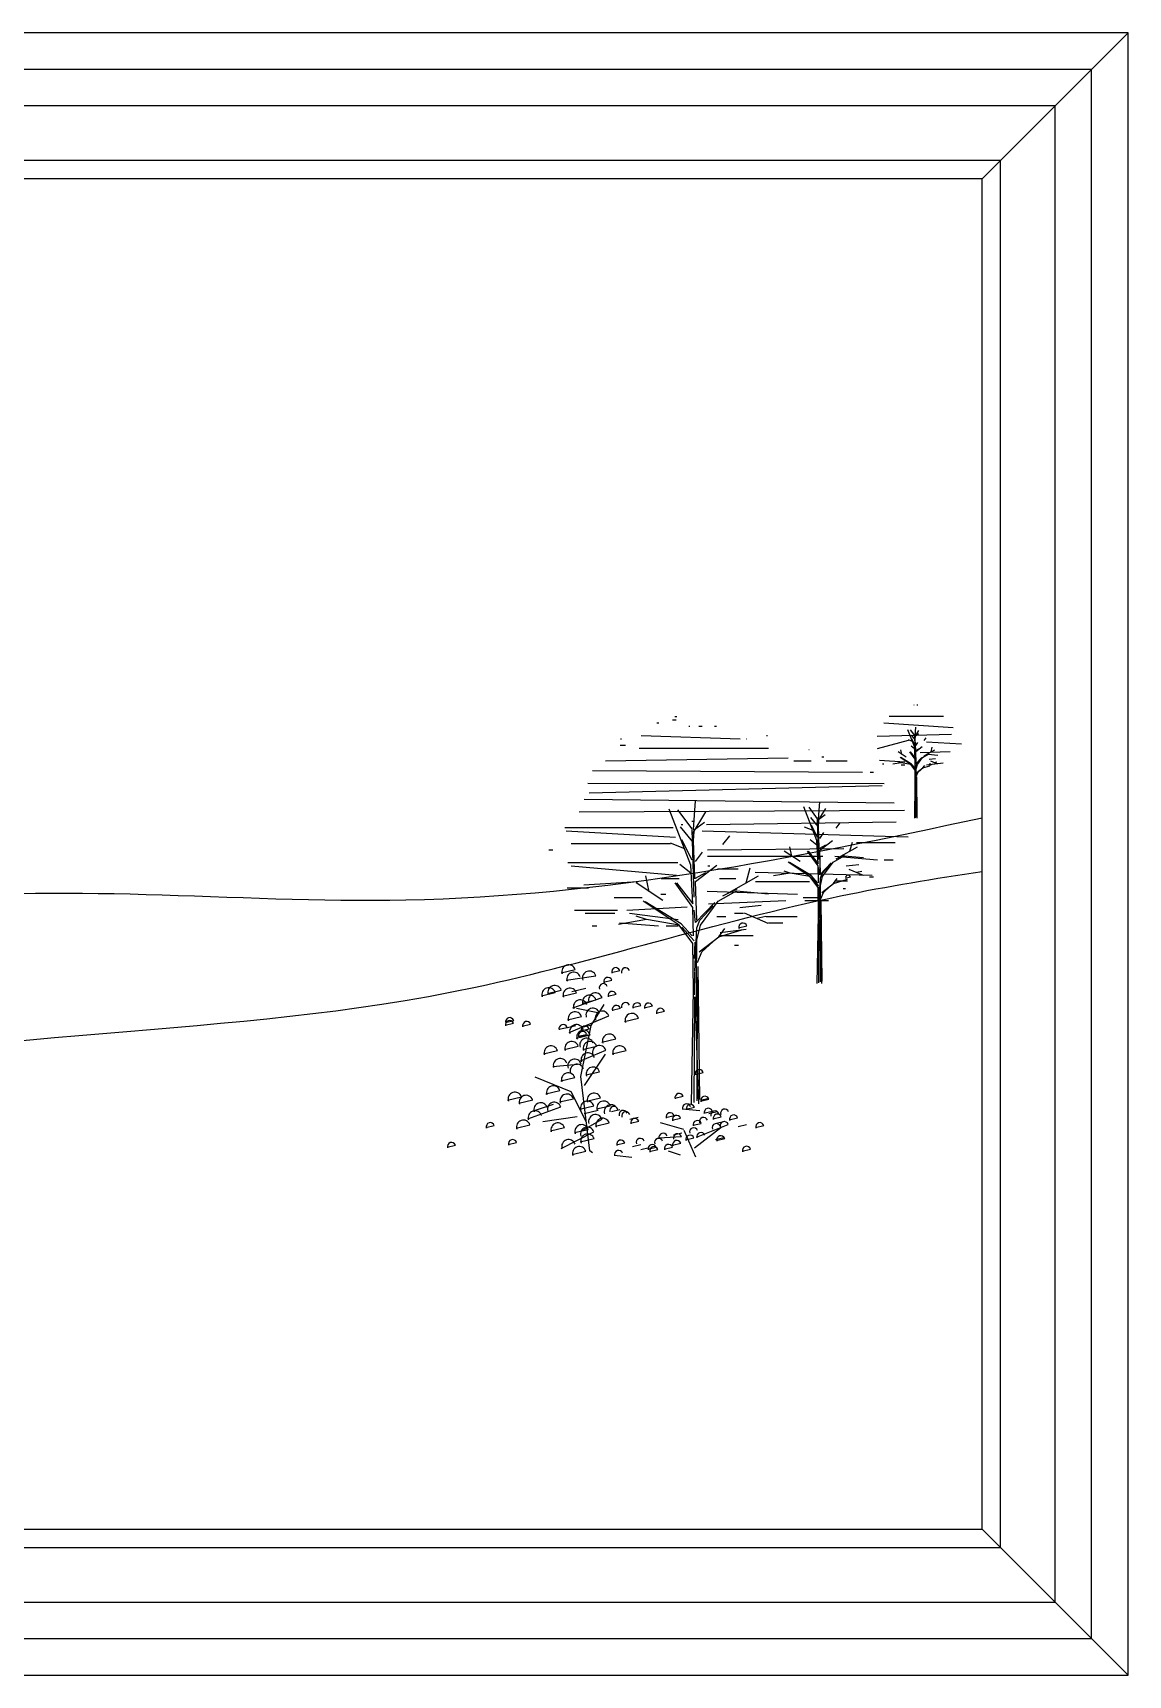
# Model space of a CAD drawing. Header units: millimetres. Extents: x -6165 to 15297, y -629 to 15029.
# Drawn here: x 6496 to 6879, y 9294 to 9867 of the extents above; entities that cross this region are included whole.
import ezdxf

# ---------------------------------------------------------------- set-up
doc = ezdxf.new("R2010")
doc.units = ezdxf.units.MM
doc.layers.add('h', color=250, linetype='Continuous')

msp = doc.modelspace()

# ---------------------------------------------------------------- linework, layer by layer
at = {"layer": 'h', "color": 0}
for p, q in [((6827.782, 9816.279), (6878.78, 9867.277)), ((6719.619, 9627.319), (6720.934, 9627.319)), ((6720.526, 9628.427), (6721.221, 9628.427)), ((6795.351, 9628.546), (6814.257, 9628.546)), ((6803.951, 9632.537), (6804.059, 9632.537)), ((6805.011, 9632.537), (6805.361, 9632.537)), ((6708.718, 9621.776), (6743.294, 9620.668)), ((6714.164, 9626.21), (6714.94, 9626.21)), ((6725.351, 9625.102), (6725.714, 9625.102)), ((6728.887, 9625.102), (6730.054, 9625.102)), ((6734.387, 9625.102), (6735.038, 9625.102)), ((6752.539, 9621.776), (6752.792, 9621.776)), ((6791.109, 9621.563), (6817.055, 9622.228)), ((6793.462, 9626.219), (6817.645, 9624.556)), ((6804.166, 9617.97), (6801.879, 9623.832)), ((6804.308, 9621.758), (6802.808, 9623.759)), ((6804.379, 9620.4), (6803.094, 9621.973)), ((6804.308, 9621.186), (6805.736, 9623.544)), ((6804.522, 9614.613), (6804.308, 9621.687)), ((6804.451, 9621.687), (6804.666, 9624.689)), ((6804.451, 9621.615), (6805.593, 9622.474)), ((6804.451, 9620.543), (6804.522, 9621.472)), ((6701.34, 9618.451), (6703.303, 9618.451)), ((6701.51, 9620.668), (6701.828, 9620.668)), ((6708.079, 9617.342), (6753.241, 9617.342)), ((6745.453, 9620.668), (6745.667, 9620.668)), ((6767.288, 9616.967), (6767.334, 9616.967)), ((6791.288, 9617.24), (6802.041, 9620.233)), ((6801.236, 9614.254), (6798.451, 9616.113)), ((6799.808, 9615.184), (6799.45, 9616.827)), ((6803.522, 9619.686), (6802.022, 9620.257)), ((6804.379, 9613.54), (6802.523, 9616.113)), ((6802.666, 9616.113), (6804.379, 9613.896)), ((6804.166, 9617.113), (6803.022, 9618.042)), ((6804.308, 9618.471), (6803.237, 9620.615)), ((6804.379, 9613.896), (6804.166, 9617.97)), ((6804.594, 9616.542), (6804.451, 9620.543)), ((6804.666, 9618.328), (6805.38, 9619.328)), ((6804.666, 9616.256), (6806.88, 9617.97)), ((6804.666, 9616.612), (6805.736, 9617.185)), ((6804.809, 9612.183), (6804.666, 9616.256)), ((6806.199, 9615.91), (6816.602, 9616.242)), ((6807.524, 9620.114), (6808.237, 9621.044)), ((6807.952, 9614.969), (6811.238, 9616.827)), ((6808.347, 9619.568), (6820.6, 9618.903)), ((6809.953, 9616.113), (6810.381, 9617.684)), ((6696.242, 9612.909), (6760.033, 9614.017)), ((6762.045, 9612.977), (6768.11, 9612.977)), ((6771.76, 9614.307), (6772.461, 9614.307)), ((6773.361, 9612.977), (6780.609, 9612.977)), ((6791.968, 9613.249), (6800.814, 9612.584)), ((6793.013, 9611.919), (6793.414, 9611.919)), ((6799.523, 9612.253), (6796.593, 9611.754)), ((6799.523, 9612.253), (6798.451, 9612.611)), ((6802.951, 9611.682), (6799.165, 9614.184)), ((6803.164, 9611.824), (6799.38, 9614.112)), ((6799.513, 9611.587), (6800.785, 9611.587)), ((6802.951, 9611.682), (6799.523, 9612.253)), ((6804.379, 9609.753), (6802.951, 9611.682)), ((6804.308, 9610.539), (6803.164, 9611.824)), ((6804.522, 9610.038), (6803.237, 9611.468)), ((6804.451, 9610.539), (6804.379, 9613.54)), ((6804.666, 9611.967), (6804.522, 9613.255)), ((6804.536, 9608.19), (6804.623, 9609.904)), ((6804.594, 9606.822), (6804.809, 9611.396)), ((6804.666, 9611.967), (6806.665, 9614.041)), ((6804.737, 9602.107), (6804.809, 9610.111)), ((6804.809, 9611.396), (6805.095, 9612.183)), ((6804.809, 9610.111), (6805.165, 9611.682)), ((6805.022, 9608.896), (6807.093, 9610.467)), ((6805.095, 9612.183), (6806.522, 9613.683)), ((6805.165, 9611.682), (6807.023, 9614.184)), ((6805.308, 9608.896), (6806.522, 9609.968)), ((6807.023, 9614.184), (6808.951, 9615.254)), ((6807.093, 9610.467), (6807.737, 9611.326)), ((6807.093, 9610.467), (6809.522, 9611.181)), ((6807.524, 9614.755), (6809.024, 9615.469)), ((6808.338, 9611.587), (6814.152, 9612.252)), ((6808.951, 9615.254), (6812.309, 9614.969)), ((6809.167, 9611.394), (6810.04, 9611.6)), ((6809.309, 9613.54), (6811.523, 9613.754)), ((6809.737, 9612.969), (6812.237, 9611.897)), ((6811.095, 9612.396), (6812.024, 9612.611)), ((6690.148, 9605.149), (6793.585, 9604.996)), ((6690.559, 9601.824), (6792.881, 9604.331)), ((6691.709, 9609.583), (6786.041, 9608.986)), ((6788.7, 9608.986), (6789.9, 9608.986)), ((6804.236, 9592.958), (6804.451, 9604.893)), ((6804.451, 9604.893), (6804.379, 9609.753)), ((6804.522, 9593.101), (6804.594, 9604.178)), ((6804.565, 9604.387), (6804.594, 9606.76)), ((6804.594, 9604.178), (6804.952, 9592.958)), ((6804.827, 9593.253), (6804.851, 9606.213)), ((6804.879, 9607.751), (6805.308, 9608.896)), ((6805.113, 9593.396), (6804.935, 9607.332)), ((6688.772, 9599.607), (6797.027, 9598.345)), ((6727.02, 9588.936), (6727.737, 9598.941)), ((6770.64, 9592.608), (6771.071, 9598.61)), ((6687.057, 9595.173), (6800.72, 9595.684)), ((6726.068, 9576.545), (6718.447, 9596.084)), ((6726.544, 9589.171), (6721.544, 9595.843)), ((6726.544, 9587.267), (6731.302, 9595.125)), ((6770.069, 9585.173), (6765.497, 9596.896)), ((6770.355, 9592.748), (6767.355, 9596.751)), ((6770.495, 9590.033), (6767.926, 9593.179)), ((6770.355, 9591.606), (6773.21, 9596.321)), ((6770.781, 9578.458), (6770.355, 9592.608)), ((6770.64, 9592.463), (6772.924, 9594.181)), ((6682.108, 9589.631), (6719.895, 9589.631)), ((6682.546, 9588.522), (6720.766, 9586.305)), ((6726.778, 9584.645), (6722.495, 9589.889)), ((6722.717, 9590.739), (6723.306, 9590.739)), ((6726.437, 9591.848), (6726.923, 9591.848)), ((6727.254, 9565.354), (6726.544, 9588.936)), ((6727.02, 9588.695), (6730.826, 9591.558)), ((6727.02, 9585.121), (6727.254, 9588.219)), ((6730.083, 9588.522), (6801.94, 9586.373)), ((6731.499, 9590.739), (6797.829, 9591.694)), ((6768.782, 9588.605), (6765.782, 9589.747)), ((6770.355, 9586.175), (6768.211, 9590.463)), ((6770.64, 9590.318), (6770.781, 9592.177)), ((6770.926, 9582.316), (6770.64, 9590.318)), ((6771.071, 9585.889), (6772.498, 9587.888)), ((6776.785, 9589.461), (6778.213, 9591.32)), ((6676.536, 9581.871), (6677.838, 9581.871)), ((6684.301, 9584.088), (6718.987, 9584.088)), ((6723.923, 9582.265), (6718.923, 9584.169)), ((6726.544, 9578.215), (6722.971, 9585.362)), ((6727.495, 9571.784), (6727.02, 9585.121)), ((6731.85, 9581.871), (6779.465, 9582.383)), ((6737.261, 9583.693), (6739.64, 9586.791)), ((6764.21, 9577.742), (6758.64, 9581.459)), ((6761.355, 9579.601), (6760.639, 9582.888)), ((6770.495, 9576.314), (6766.784, 9581.459)), ((6767.069, 9581.459), (6770.495, 9577.026)), ((6770.069, 9583.459), (6767.781, 9585.318)), ((6770.495, 9577.026), (6770.069, 9585.173)), ((6771.071, 9581.745), (6775.498, 9585.173)), ((6771.071, 9582.457), (6773.21, 9583.604)), ((6771.356, 9573.598), (6771.071, 9581.745)), ((6777.642, 9579.17), (6784.213, 9582.888)), ((6781.643, 9581.459), (6782.5, 9584.601)), ((6783.954, 9584.378), (6797.38, 9584.378)), ((6683.136, 9577.437), (6721.539, 9577.437)), ((6684.268, 9576.329), (6721.057, 9573.004)), ((6726.068, 9573.689), (6722.254, 9576.786)), ((6726.778, 9562.967), (6726.068, 9576.545)), ((6727.737, 9577.739), (6730.116, 9581.071)), ((6727.737, 9570.832), (6735.116, 9576.545)), ((6731.912, 9579.654), (6772.21, 9579.654)), ((6732.006, 9576.329), (6732.666, 9576.329)), ((6745.358, 9570.356), (6746.785, 9575.593)), ((6767.64, 9572.596), (6760.068, 9577.601)), ((6768.066, 9572.882), (6760.498, 9577.456)), ((6770.64, 9570.311), (6770.495, 9576.314)), ((6771.071, 9573.168), (6770.781, 9575.743)), ((6771.071, 9573.168), (6775.068, 9577.316)), ((6771.927, 9573.598), (6774.782, 9576.599)), ((6772.068, 9572.596), (6775.784, 9577.601)), ((6775.784, 9577.601), (6779.64, 9579.741)), ((6776.359, 9579.654), (6791.213, 9578.392)), ((6776.785, 9578.744), (6779.785, 9580.172)), ((6779.64, 9579.741), (6786.356, 9579.17)), ((6780.356, 9576.314), (6784.784, 9576.74)), ((6793.604, 9578.392), (6796.718, 9578.392)), ((6688.718, 9569.678), (6707.534, 9570.787)), ((6716.302, 9564.16), (6707.019, 9570.356)), ((6711.543, 9567.258), (6710.35, 9572.736)), ((6715.677, 9571.895), (6722.001, 9571.895)), ((6726.778, 9561.78), (6720.592, 9570.356)), ((6721.068, 9570.356), (6726.778, 9562.967)), ((6727.737, 9572.019), (6731.302, 9573.93)), ((6728.213, 9557.254), (6727.737, 9570.832)), ((6735.39, 9575.221), (6742.597, 9575.221)), ((6736.085, 9571.895), (6741.727, 9571.895)), ((6738.689, 9566.541), (6749.641, 9572.736)), ((6748.505, 9574.112), (6789.371, 9573.072)), ((6748.682, 9570.787), (6767.522, 9570.787)), ((6760.783, 9573.739), (6754.924, 9572.741)), ((6760.783, 9573.739), (6758.64, 9574.455)), ((6767.64, 9572.596), (6760.783, 9573.739)), ((6770.495, 9568.738), (6767.64, 9572.596)), ((6770.355, 9570.311), (6768.066, 9572.882)), ((6770.781, 9569.309), (6768.211, 9572.17)), ((6770.926, 9562.876), (6771.356, 9572.025)), ((6771.356, 9572.025), (6771.927, 9573.598)), ((6771.356, 9569.454), (6772.068, 9572.596)), ((6771.782, 9567.024), (6775.924, 9570.166)), ((6775.924, 9570.166), (6777.211, 9571.884)), ((6775.924, 9570.166), (6780.782, 9571.595)), ((6776.214, 9571.076), (6780.761, 9571.076)), ((6780.072, 9572.021), (6781.818, 9572.434)), ((6781.213, 9575.171), (6786.211, 9573.027)), ((6783.927, 9574.025), (6785.785, 9574.455)), ((6788.451, 9572.407), (6789.894, 9572.407)), ((6682.852, 9568.57), (6690.294, 9568.57)), ((6699.263, 9565.244), (6709.097, 9565.244)), ((6722.019, 9555.584), (6709.399, 9563.926)), ((6715.537, 9566.353), (6717.353, 9566.353)), ((6729.399, 9555.584), (6735.592, 9563.926)), ((6731.732, 9567.461), (6763.367, 9566.353)), ((6732.228, 9563.027), (6759.247, 9564.136)), ((6735.592, 9563.926), (6742.02, 9567.493)), ((6737.261, 9565.83), (6742.261, 9568.21)), ((6742.02, 9567.493), (6753.213, 9566.541)), ((6765.292, 9565.244), (6770.483, 9565.244)), ((6765.846, 9564.136), (6774.182, 9564.136)), ((6770.64, 9559.018), (6770.495, 9568.738)), ((6770.81, 9565.613), (6770.984, 9569.04)), ((6771.211, 9553.446), (6771.356, 9569.454)), ((6771.497, 9564.735), (6772.353, 9567.024)), ((6772.353, 9567.024), (6774.782, 9569.169)), ((6779.231, 9568.416), (6780.031, 9568.416)), ((6780.611, 9567.751), (6780.629, 9567.751)), ((6685.409, 9560.81), (6700.443, 9560.81)), ((6689.151, 9559.702), (6699.492, 9559.702)), ((6703.697, 9560.81), (6724.794, 9561.919)), ((6704.668, 9559.702), (6721.651, 9557.485)), ((6710.592, 9557.489), (6707.019, 9558.682)), ((6722.73, 9556.06), (6710.116, 9563.684)), ((6727.02, 9551.776), (6726.778, 9561.78)), ((6727.737, 9556.536), (6727.254, 9560.828)), ((6727.737, 9556.536), (6734.399, 9563.45)), ((6729.164, 9557.254), (6733.923, 9562.256)), ((6735.105, 9558.593), (6738.308, 9558.593)), ((6741.305, 9559.702), (6744.468, 9559.702)), ((6743.213, 9561.78), (6750.592, 9562.491)), ((6744.64, 9559.876), (6752.972, 9556.302)), ((6749.165, 9557.965), (6752.261, 9558.682)), ((6752.335, 9558.593), (6763.151, 9558.593)), ((6770.21, 9535.149), (6770.64, 9559.018)), ((6770.868, 9558.008), (6770.926, 9562.752)), ((6771.392, 9535.74), (6771.44, 9561.659)), ((6771.963, 9536.025), (6771.608, 9563.896)), ((6691.63, 9555.268), (6693.285, 9555.268)), ((6710.592, 9557.489), (6700.826, 9555.826)), ((6701.108, 9556.377), (6714.8, 9555.268)), ((6722.019, 9555.584), (6710.592, 9557.489)), ((6717.478, 9555.268), (6721.614, 9555.268)), ((6726.778, 9549.154), (6722.019, 9555.584)), ((6726.544, 9551.776), (6722.73, 9556.06)), ((6727.254, 9550.106), (6722.971, 9554.874)), ((6727.495, 9539.384), (6728.213, 9554.632)), ((6728.213, 9554.632), (6729.164, 9557.254)), ((6728.213, 9550.348), (6729.399, 9555.584)), ((6735.827, 9551.534), (6737.971, 9554.398)), ((6735.827, 9551.534), (6743.923, 9553.915)), ((6736.309, 9553.051), (6745.398, 9554.16)), ((6742.738, 9554.625), (6745.649, 9555.313)), ((6753.202, 9556.377), (6758.237, 9556.377)), ((6770.781, 9535.434), (6770.926, 9557.59)), ((6770.926, 9557.59), (6771.642, 9535.149)), ((6727.02, 9532.954), (6726.778, 9549.154)), ((6727.302, 9543.945), (6727.592, 9549.658)), ((6727.971, 9523.667), (6728.213, 9550.348)), ((6728.923, 9546.298), (6735.827, 9551.534)), ((6729.875, 9546.298), (6733.923, 9549.872)), ((6736.172, 9551.943), (6747.874, 9551.943)), ((6741.338, 9548.617), (6742.671, 9548.617)), ((6728.447, 9542.482), (6729.875, 9546.298)), ((6729.224, 9494.632), (6728.632, 9541.084)), ((6680.832, 9538.903), (6685.682, 9540.05)), ((6682.572, 9536.349), (6692.865, 9537.903)), ((6695.583, 9535.645), (6698.493, 9536.333)), ((6698.323, 9539.05), (6701.233, 9539.739)), ((6727.399, 9531.271), (6727.495, 9539.177)), ((6728.272, 9494.156), (6728.352, 9537.355)), ((6673.871, 9530.908), (6678.721, 9532.055)), ((6675.982, 9531.685), (6680.832, 9532.832)), ((6681.276, 9530.76), (6686.127, 9531.907)), ((6684.497, 9532.425), (6689.348, 9533.572)), ((6684.868, 9526.651), (6695.05, 9530.241)), ((6697.064, 9530.759), (6699.974, 9531.447)), ((6726.302, 9493.172), (6727.02, 9532.954)), ((6727.254, 9493.648), (6727.495, 9530.574)), ((6727.495, 9530.574), (6728.689, 9493.172)), ((6683.572, 9518.026), (6697.383, 9523.911)), ((6686.201, 9526.503), (6694.124, 9524.948)), ((6688.089, 9528.316), (6692.939, 9529.464)), ((6698.545, 9525.873), (6701.455, 9526.561)), ((6705.728, 9526.761), (6708.638, 9527.45)), ((6709.764, 9526.65), (6712.674, 9527.338)), ((6713.948, 9524.836), (6716.858, 9525.525)), ((6661.187, 9520.581), (6664.097, 9521.27)), ((6661.298, 9521.581), (6664.208, 9522.269)), ((6667.222, 9520.248), (6670.132, 9520.936)), ((6679.922, 9519.174), (6682.832, 9519.862)), ((6683.032, 9519.84), (6685.942, 9520.529)), ((6683.054, 9522.468), (6687.904, 9523.616)), ((6687.623, 9518.656), (6690.533, 9519.344)), ((6688.104, 9519.951), (6691.014, 9520.639)), ((6702.9, 9521.949), (6707.75, 9523.097)), ((6681.906, 9512.141), (6686.757, 9513.288)), ((6686.053, 9516.065), (6690.903, 9517.212)), ((6686.734, 9516.731), (6689.645, 9517.419)), ((6687.068, 9516.694), (6689.978, 9517.382)), ((6688.312, 9512.104), (6693.162, 9513.251)), ((6695.013, 9514.732), (6699.864, 9515.879)), ((6674.649, 9510.587), (6679.5, 9511.734)), ((6677.871, 9506.182), (6687.757, 9507.107)), ((6687.534, 9508.143), (6696.383, 9511.882)), ((6698.605, 9510.623), (6703.455, 9511.77)), ((6680.685, 9501.148), (6685.535, 9502.295)), ((6689.349, 9503.22), (6694.199, 9504.368)), ((6727.426, 9503.441), (6730.336, 9504.13)), ((6662.061, 9494.449), (6666.912, 9495.596)), ((6675.464, 9496.669), (6680.315, 9497.817)), ((6689.682, 9494.078), (6694.533, 9495.225)), ((6720.428, 9495.113), (6723.339, 9495.801)), ((6729.463, 9494.447), (6732.373, 9495.135)), ((6665.986, 9493.338), (6670.836, 9494.485)), ((6669.096, 9487.934), (6680.685, 9492.042)), ((6671.096, 9490.747), (6678.093, 9493.005)), ((6680.204, 9493.782), (6685.054, 9494.929)), ((6687.35, 9491.302), (6692.2, 9492.449)), ((6688.868, 9489.784), (6693.718, 9490.931)), ((6693.089, 9491.339), (6697.939, 9492.486)), ((6698.324, 9490.487), (6701.234, 9491.175)), ((6723.057, 9491.449), (6729.189, 9490.767)), ((6724.39, 9491.3), (6727.3, 9491.989)), ((6729.426, 9494.113), (6732.336, 9494.802)), ((6730.648, 9489.931), (6733.558, 9490.619)), ((6732.314, 9489.746), (6735.224, 9490.434)), ((6654.523, 9484.899), (6657.433, 9485.588)), ((6665.024, 9484.677), (6669.874, 9485.824)), ((6677.057, 9483.677), (6681.907, 9484.824)), ((6685.425, 9483.084), (6690.275, 9484.232)), ((6687.498, 9483.529), (6695.051, 9487.748)), ((6692.756, 9485.305), (6697.606, 9486.452)), ((6704.767, 9487.748), (6707.677, 9488.436)), ((6704.952, 9486.378), (6707.862, 9487.067)), ((6717.318, 9488.377), (6720.229, 9489.065)), ((6719.577, 9487.451), (6722.487, 9488.139)), ((6726.797, 9485.637), (6729.707, 9486.326)), ((6728.019, 9481.454), (6739.112, 9485.955)), ((6733.795, 9487.895), (6736.705, 9488.583)), ((6734.98, 9486.414), (6737.89, 9487.103)), ((6739.497, 9487.598), (6742.407, 9488.287)), ((6742.607, 9485.229), (6745.517, 9485.918)), ((6748.642, 9484.896), (6751.552, 9485.584)), ((6640.935, 9477.978), (6643.845, 9478.666)), ((6662.299, 9478.977), (6665.209, 9479.665)), ((6680.76, 9477.532), (6692.2, 9483.343)), ((6687.424, 9479.827), (6692.275, 9480.974)), ((6700.065, 9478.827), (6702.975, 9479.516)), ((6705.73, 9478.198), (6708.64, 9478.886)), ((6708.655, 9477.198), (6711.565, 9477.887)), ((6711.024, 9477.272), (6713.935, 9477.961)), ((6714.838, 9481.233), (6722.784, 9481.699)), ((6716.763, 9477.309), (6719.674, 9477.998)), ((6719.614, 9478.679), (6722.525, 9479.367)), ((6720.021, 9482.343), (6722.932, 9483.031)), ((6724.205, 9480.529), (6727.116, 9481.218)), ((6734.684, 9480.714), (6737.594, 9481.402)), ((6734.98, 9480.344), (6737.89, 9481.032)), ((6684.573, 9475.422), (6689.424, 9476.57)), ((6699.324, 9475.2), (6705.456, 9474.519)), ((6711.617, 9476.532), (6714.527, 9477.22)), ((6744.014, 9476.642), (6746.924, 9477.33)), ((6827.782, 9344.554), (6878.78, 9293.557))]:
    msp.add_line(p, q, dxfattribs=at)
for points in [[(6113.82, 9293.557), (6878.78, 9293.557), (6878.78, 9867.277), (6113.82, 9867.277)], [(6126.569, 9306.306), (6866.03, 9306.306), (6866.03, 9854.527), (6126.569, 9854.527)], [(6139.319, 9319.056), (6853.281, 9319.056), (6853.281, 9841.778), (6139.319, 9841.778)], [(6158.443, 9338.18), (6834.157, 9338.18), (6834.157, 9822.654), (6158.443, 9822.654)], [(6164.817, 9344.554), (6827.782, 9344.554), (6827.782, 9816.279), (6164.817, 9816.279)]]:
    msp.add_lwpolyline(points, close=True, dxfattribs=at)
for points in [[(6691.719, 9475.977), (6690.794, 9476.755), (6687.609, 9502.739), (6691.274, 9520.543), (6695.79, 9527.798)], [(6688.942, 9499.556), (6696.235, 9510.549)], [(6689.571, 9487.008), (6684.314, 9497.372), (6671.725, 9502.481)], [(6674.391, 9487.008), (6686.387, 9488.711)], [(6723.672, 9484.231), (6715.489, 9486.489)], [(6723.635, 9483.898), (6727.671, 9474.681)], [(6727.338, 9477.753), (6736.557, 9484.822)], [(6718.119, 9476.754), (6722.34, 9475.273)]]:
    msp.add_lwpolyline(points, dxfattribs=at)
for centre, radius in [((6809.63, 9611.464), 0.432), ((6780.998, 9572.16), 0.864), ((6744.282, 9554.858), 1.44), ((6683.405, 9539.291), 2.4), ((6685.145, 9536.737), 2.4), ((6690.588, 9537.144), 2.4), ((6697.127, 9535.878), 1.44), ((6699.867, 9539.283), 1.44), ((6703.236, 9539.246), 1.44), ((6676.445, 9531.296), 2.4), ((6678.555, 9532.073), 2.4), ((6683.85, 9531.148), 2.4), ((6690.663, 9528.704), 2.4), ((6692.773, 9529.482), 2.4), ((6695.535, 9533.694), 1.44), ((6698.608, 9530.992), 1.44), ((6685.627, 9522.856), 2.4), ((6687.441, 9527.039), 2.4), ((6691.848, 9524.189), 2.4), ((6695.106, 9523.152), 2.4), ((6700.089, 9526.106), 1.44), ((6703.236, 9527.105), 1.44), ((6705.473, 9522.337), 2.4), ((6707.272, 9526.994), 1.44), ((6711.308, 9526.883), 1.44), ((6715.492, 9525.069), 1.44), ((6662.731, 9520.814), 1.44), ((6662.842, 9521.813), 1.44), ((6668.766, 9520.481), 1.44), ((6681.466, 9519.407), 1.44), ((6686.146, 9518.414), 2.4), ((6688.627, 9516.453), 2.4), ((6688.278, 9516.964), 1.44), ((6689.167, 9518.888), 1.44), ((6677.223, 9510.975), 2.4), ((6684.48, 9512.529), 2.4), ((6689.663, 9513.639), 2.4), ((6690.885, 9512.492), 2.4), ((6694.107, 9511.122), 2.4), ((6697.587, 9515.12), 2.4), ((6701.178, 9511.011), 2.4), ((6680.444, 9506.57), 2.4), ((6685.48, 9506.348), 2.4), ((6686.294, 9504.571), 2.4), ((6690.108, 9508.531), 2.4), ((6683.258, 9501.536), 2.4), ((6691.922, 9503.608), 2.4), ((6728.97, 9503.674), 1.44), ((6664.635, 9494.837), 2.4), ((6668.559, 9493.726), 2.4), ((6678.038, 9497.057), 2.4), ((6682.777, 9494.17), 2.4), ((6692.256, 9494.466), 2.4), ((6721.972, 9495.346), 1.44), ((6730.97, 9494.346), 1.44), ((6671.67, 9488.322), 2.4), ((6673.669, 9491.135), 2.4), ((6678.408, 9491.283), 2.4), ((6689.923, 9491.69), 2.4), ((6692.774, 9486.989), 2.4), ((6695.662, 9491.727), 2.4), ((6698.217, 9490.431), 2.4), ((6699.202, 9490.794), 1.44), ((6702.423, 9489.424), 1.44), ((6703.386, 9488.98), 1.44), ((6718.862, 9488.609), 1.44), ((6724.601, 9491.681), 1.44), ((6725.934, 9491.533), 1.44), ((6732.192, 9490.164), 1.44), ((6734.45, 9489.238), 1.44), ((6735.339, 9488.128), 1.44), ((6737.894, 9489.867), 1.44), ((6656.067, 9485.132), 1.44), ((6667.597, 9485.065), 2.4), ((6679.63, 9484.065), 2.4), ((6687.998, 9483.473), 2.4), ((6689.924, 9482.584), 2.4), ((6695.329, 9485.693), 2.4), ((6706.496, 9486.611), 1.44), ((6721.121, 9487.684), 1.44), ((6727.045, 9483.316), 1.44), ((6728.341, 9485.87), 1.44), ((6730.489, 9486.98), 1.44), ((6734.969, 9484.796), 1.44), ((6737.746, 9485.499), 1.44), ((6741.041, 9487.831), 1.44), ((6750.186, 9485.129), 1.44), ((6642.479, 9478.211), 1.44), ((6663.843, 9479.209), 1.44), ((6683.37, 9478.254), 2.4), ((6687.147, 9475.81), 2.4), ((6689.998, 9480.215), 2.4), ((6701.609, 9479.06), 1.44), ((6708.422, 9479.652), 1.44), ((6712.568, 9477.505), 1.44), ((6713.161, 9476.765), 1.44), ((6714.827, 9479.615), 1.44), ((6716.382, 9481.466), 1.44), ((6718.307, 9477.542), 1.44), ((6721.158, 9478.911), 1.44), ((6721.417, 9481.243), 1.44), ((6725.749, 9480.762), 1.44), ((6729.563, 9481.687), 1.44), ((6736.524, 9480.577), 1.44), ((6745.558, 9476.875), 1.44), ((6700.868, 9475.433), 1.44)]:
    msp.add_arc(centre, radius, 18.442219, 198.414553, dxfattribs=at)
for points, knots in [([(6273.951, 9418.414), (6237.873, 9434.163), (6160.183, 9468.076), (6331.718, 9523.411), (6443.168, 9578.283), (6638.629, 9554.386), (6762.027, 9578.921), (6827.782, 9593.075)], [0, 0, 0, 0, 134.4319558, 289.4814702, 555.6302309, 832.2300795, 1150.7610129, 1150.7610129, 1150.7610129, 1150.7610129]), ([(6308.217, 9431.398), (6304.891, 9440.894), (6292.031, 9477.614), (6463.567, 9523.562), (6598.88, 9512.18), (6751.564, 9562.197), (6811.291, 9571.857), (6827.782, 9574.276)], [0, 0, 0, 0, 43.186621, 166.9987752, 609.8063998, 815.9354187, 894.5595768, 894.5595768, 894.5595768, 894.5595768])]:
    msp.add_open_spline(points, degree=3, knots=knots, dxfattribs=at)

doc.saveas('drawing.dxf')
